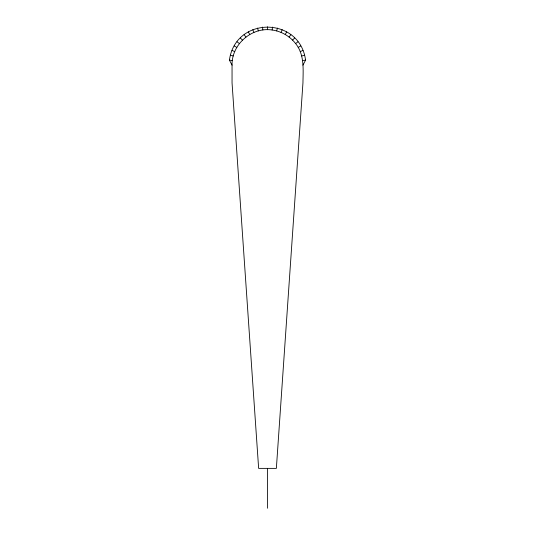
<?xml version="1.0" encoding="UTF-8"?>
<svg xmlns="http://www.w3.org/2000/svg" width="535" height="535" viewBox="0 0 535 535"><rect width="100%" height="100%" fill="white"/><g stroke="black" fill="none" stroke-linecap="round" stroke-linejoin="round"><path stroke-width="0.8" d="M232.05 65.15C231.508 44.485 251.704 26.77 272.128 30.007C281.343 31.257 289.93 36.213 295.621 43.576C304.642 54.597 303.124 69.644 302.95 82.878L276.361 468.372L258.639 468.372L232.05 82.878L232.05 65.15L229.428 60.141C235.3 16.177 299.7 16.177 305.572 60.141L302.95 65.15M272.128 30.007L272.516 27.078M276.675 30.91L277.438 28.061M281.062 32.401L282.192 29.672M285.222 34.454L286.7 31.893M289.081 37.029L290.879 34.688M292.565 40.085L294.651 37.998M295.621 43.576L297.968 41.777M298.196 47.428L300.757 45.95M300.249 51.587L302.977 50.457M301.74 55.974L304.596 55.212M302.643 60.522L305.572 60.141M229.428 60.141L232.357 60.522M230.404 55.212L233.26 55.974M232.023 50.457L234.751 51.587M234.243 45.95L236.804 47.428M237.032 41.777L239.379 43.576M240.349 37.998L242.435 40.085M244.12 34.688L245.919 37.029M248.3 31.893L249.778 34.454M252.808 29.672L253.938 32.401M257.562 28.061L258.325 30.91M262.484 27.078L262.872 30.007M267.5 26.75L267.5 29.706M267.5 468.372L267.5 508.25"/></g></svg>
